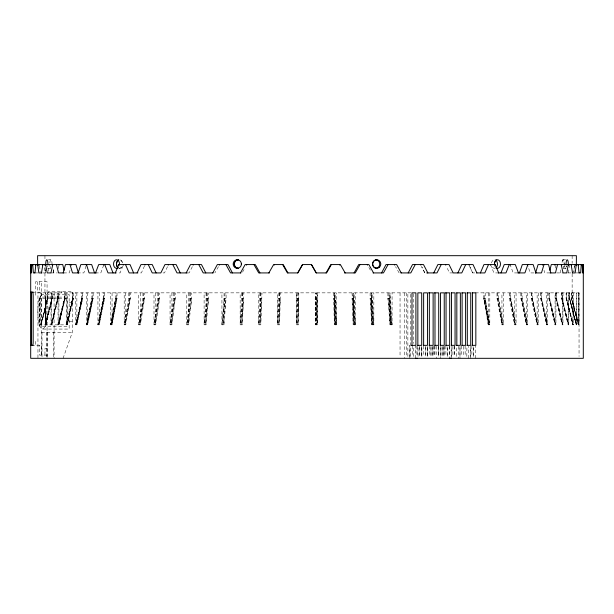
<?xml version="1.0" encoding="UTF-8"?>
<svg xmlns="http://www.w3.org/2000/svg" width="614" height="614" viewBox="0 0 614 614"><rect width="100%" height="100%" fill="white"/><g stroke="black" fill="none" stroke-linecap="round" stroke-linejoin="round"><path stroke-width="0.46" stroke-dasharray="3.07 2.3" d="M46.073 324.929L46.073 298.657C42.197 288.473 37.684 300.33 38.168 305.189A16.847 3.93 -90 0 0 38.168 318.405C38.935 321.859 38.536 327.515 42.45 329.066L69.152 329.066L69.152 294.528L42.45 294.528M317.553 292.855L317.553 324.837L315.435 324.837L316.256 292.855L316.494 324.837L315.189 292.855M333.655 292.855L335.436 324.837L334.714 292.855L334.377 324.837L336.495 324.837L336.495 292.855M351.991 292.855L354.24 324.837L353.042 292.855L353.188 324.837L355.283 324.837L355.283 292.855M370.112 292.855L370.112 298.274L372.813 324.837L371.14 292.855L371.777 324.837L373.842 324.837L373.842 292.855M387.918 292.855L387.918 298.274L391.064 324.837L388.931 292.855L390.051 324.837L392.07 324.837L392.07 292.855M407.865 356.419L407.865 292.855M409.83 358.315L409.837 345.352L409.822 356.465M410.267 356.412L410.267 292.855M413.744 356.465L413.744 346.273M415.701 358.315L415.701 346.273M418.019 356.412L418.019 345.981M421.849 356.412L421.849 345.981M427.513 356.412L427.513 345.981M440.476 356.412L440.476 345.981L440.476 358.315M451.167 358.315L451.167 346.273M451.229 356.412L451.229 345.981M456.509 356.412L456.509 345.981M459.978 356.412L459.978 345.981M466.817 356.412L466.909 346.273M468.605 358.315L468.605 346.273M470.224 356.419L470.232 345.981M470.293 358.315L470.293 346.273M475.359 358.315L475.359 345.981M296.685 292.855L296.447 324.837L298.565 324.837L298.811 292.855M297.744 292.855L297.506 324.837L298.811 298.274L296.685 298.274M335.436 324.837L335.774 292.855M278.226 292.855L277.505 324.837L279.623 324.837L280.345 292.855M279.286 292.855L278.564 324.837L280.345 298.274L278.226 298.274M316.494 324.837L317.315 292.855M259.914 292.855L258.717 324.837L260.812 324.837L262.009 292.855M260.958 292.855L259.76 324.837L262.009 298.274L259.914 298.274M297.744 298.274L296.447 324.837L296.447 292.855M241.832 292.855L240.158 324.837L242.223 324.837L243.888 292.855M242.86 292.855L241.187 324.837L243.888 298.274L241.832 298.274M279.286 298.274L277.505 324.837L277.505 292.855M225.069 292.855L222.936 324.837L226.082 298.274L226.082 292.855M223.949 324.837L226.082 298.274L224.064 298.274L221.93 324.837L223.949 324.837L224.064 292.855M260.958 298.274L258.717 324.837L258.717 292.855M206.695 292.855L206.695 298.274L204.109 324.837L206.081 324.837L208.668 298.274L208.668 292.855M207.678 292.855L207.678 298.274L205.099 324.837L208.668 298.274L206.695 298.274M242.86 298.274L240.158 324.837L240.158 292.855M189.826 292.855L189.826 298.274L186.794 324.837L188.705 324.837L191.729 298.274L191.729 292.855M190.77 292.855L190.77 298.274L187.746 324.837L191.729 298.274L189.826 298.274M225.069 298.274L221.93 324.837L221.93 292.855M173.516 292.855L173.516 298.274L170.063 324.837L171.905 324.837L175.358 298.274L175.358 292.855M174.43 292.855L174.43 298.274L170.984 324.837L175.358 298.274L173.516 298.274M568.457 272.923L569.37 265.969M207.678 298.274L204.109 324.837L204.109 292.855M157.867 292.855L157.867 298.274L153.999 324.837L155.764 324.837L159.625 298.274L159.625 292.855M158.734 292.855L158.734 298.274L154.881 324.837L159.625 298.274L157.867 298.274M190.77 298.274L186.794 324.837L186.794 292.855M117.028 292.855L117.028 298.274L111.318 324.837L115.547 298.274L115.547 292.855M48.406 271.181L49.243 265.969M142.939 292.855L142.939 298.274L138.687 324.837L140.36 324.837L144.612 298.274L144.612 292.855M143.76 292.855L143.76 298.274L139.524 324.837L144.612 298.274L142.939 298.274M174.43 298.274L170.063 324.837L170.063 292.855M104.587 292.855L104.587 298.274L98.616 324.837L103.221 298.274L103.221 292.855M128.81 292.855L128.81 298.274L124.189 324.837L125.763 324.837L130.391 298.274L130.391 292.855M129.585 292.855L129.585 298.274L124.98 324.837L130.391 298.274L128.81 298.274M158.734 298.274L153.999 324.837L153.999 292.855M93.136 292.855L93.136 298.274L86.919 324.837L91.885 298.274L91.885 292.855M111.318 324.837L116.276 298.274L116.276 292.855M560.244 272.923L561.066 268.579M143.76 298.274L138.687 324.837L138.687 292.855M98.616 324.837L103.889 298.274L103.889 292.855M82.729 292.855L82.729 298.274L76.305 324.837L81.601 298.274L81.601 292.855M129.585 298.274L124.189 324.837L124.189 292.855M73.411 292.855L73.411 298.274L66.811 324.837L72.414 298.274L72.414 292.855M86.919 324.837L92.499 298.274L92.499 292.855M58.276 268.579L59.028 265.102M65.23 292.855L65.23 298.274L58.491 324.837L64.363 298.274L64.363 292.855M58.921 292.855L58.921 324.837L64.785 298.274L64.785 292.855M76.305 324.837L82.146 298.274L82.146 292.855M51.737 292.855L51.737 324.837L57.846 298.274L57.846 292.855M66.312 292.855L66.312 324.837L72.414 298.274L73.411 298.274L67.31 324.837L39.35 324.929L39.35 298.657L67.026 298.657M66.811 324.837L72.897 298.274L72.897 292.855M58.491 324.837L64.785 298.274L58.054 324.837L58.054 292.855M45.797 292.855L45.797 324.837L52.129 298.274L52.129 292.855M58.054 324.837L64.363 298.274L65.23 298.274L58.921 324.837M57.846 298.274L51.376 324.837L57.501 298.274L57.501 292.855M51.737 324.837L58.23 298.274L58.23 292.855M41.138 292.855L41.138 324.837L47.654 298.274L47.654 292.855M66.312 324.837L72.897 298.274L67.31 324.837L67.31 292.855M52.129 298.274L45.505 324.837L51.852 298.274L51.852 292.855M45.797 324.837L52.443 298.274L52.443 292.855M47.654 298.274L40.915 324.837L47.447 298.274L47.447 292.855M41.138 324.837L47.892 298.274L47.892 292.855M69.988 270.313L69.282 272.923L63.188 272.923M86.052 265.969L83.834 272.923L78.108 272.923M63.065 358.315L72.345 332.251L72.345 291.335L48.606 291.335L48.606 292.855M103.689 265.102L100.826 272.923L95.538 272.923M122.923 265.969L120.083 272.923L115.286 272.923M144.49 265.969L141.381 272.923L137.989 272.923M167.507 266.668L164.498 272.923L160.845 272.923M192.359 266.668L189.173 272.923L187.669 272.923M218.469 266.668L214.862 272.923M242.545 272.14L245.116 267.451M42.45 329.066C47.078 327.07 47.217 320.585 48.069 316.264A16.225 5.679 90 0 0 48.069 307.322L45.758 297.92L45.85 325.497L45.344 326.487L45.344 297.107M48.445 259.791L50.931 259.791M563.069 259.791L565.555 259.791M47.616 268.287L50.931 268.287M563.069 268.287L566.384 268.287M35.704 272.923L37.761 272.923M42.665 272.923L46.787 272.923M50.939 272.923L57.34 272.923M399.138 272.923L395.539 266.668M424.827 272.923L421.641 266.668L424.827 272.923L427.843 272.923M452.925 272.923L449.502 272.923L446.501 266.668M472.619 272.923L469.127 265.102L472.619 272.923L476.863 272.923M498.714 272.923L493.917 272.923L490.724 265.102M517.579 272.923L513.174 272.923L510.311 265.102M533.98 272.923L530.166 272.923L527.948 265.969M549.944 272.923L544.718 272.923L544.019 270.313M556.66 272.923L563.061 272.923M567.766 272.923L571.335 272.923M575.709 272.923L578.296 272.923M31.59 292.187L41.752 292.187L41.752 281.749M411.042 292.855L37.953 292.855L37.953 358.315M475.359 292.855L579.048 292.855L579.048 356.419M47.892 298.274L47.447 298.274L40.693 324.837L40.693 292.855M52.443 298.274L51.852 298.274L45.213 324.837L45.213 292.855M58.23 298.274L57.501 298.274L51.008 324.837L51.008 292.855M496.979 298.274L498.453 298.274L503.419 324.837L501.945 324.837L496.979 298.274L496.979 292.855M509.413 298.274L510.779 298.274L516.067 324.837L514.701 324.837L509.413 298.274L509.413 292.855M520.864 298.274L522.115 298.274L527.702 324.837L526.451 324.837L520.864 298.274L520.864 292.855M531.271 298.274L532.399 298.274L538.255 324.837L537.135 324.837L531.271 298.274L531.271 292.855M540.589 298.274L541.586 298.274L547.688 324.837L546.69 324.837L540.589 298.274L540.589 292.855M548.77 298.274L549.637 298.274L555.946 324.837L555.079 324.837L548.77 298.274L548.77 292.855M555.77 298.274L556.499 298.274L562.992 324.837L562.263 324.837L555.77 298.274L555.77 292.855M561.557 298.274L562.148 298.274L568.787 324.837L568.203 324.837L561.557 298.274L561.557 292.855M566.108 298.274L566.553 298.274L573.307 324.837L572.862 324.837L566.108 298.274L566.108 292.855M579.033 292.855L579.033 324.837L572.125 298.274L572.125 292.855M69.152 302.234L72.345 302.234M69.152 321.36L72.345 321.36M571.404 292.855L571.404 298.274L578.442 324.837L578.442 292.855M41.514 332.251L72.345 332.251M31.475 345.352L41.752 345.352L41.752 355.122M47.071 348.483L44.945 348.483L44.945 355.122M47.071 355.122L39.603 355.122L39.603 345.352M368.884 267.451L371.455 272.14M569.692 292.855L569.692 298.274L576.385 324.837L569.393 298.274L569.393 292.855M578.365 324.837L571.404 298.274L578.365 324.837L571.496 298.274L571.55 292.855M576.385 324.837L569.562 298.274L569.562 292.855M566.346 292.855L566.346 298.274L573.085 324.837L566.553 298.274L566.553 292.855M561.871 292.855L561.871 298.274L568.495 324.837L562.148 298.274L562.148 292.855M566.346 298.274L572.862 324.837L572.862 292.855M556.154 292.855L556.154 298.274L562.624 324.837L556.499 298.274L556.499 292.855M561.871 298.274L568.203 324.837L568.203 292.855M549.215 292.855L549.215 298.274L555.509 324.837L549.637 298.274L549.637 292.855M556.154 298.274L562.263 324.837L562.263 292.855M541.103 292.855L541.103 298.274L547.189 324.837L541.586 298.274L541.586 292.855M549.215 298.274L555.079 324.837L555.079 292.855M531.854 292.855L531.854 298.274L537.695 324.837L532.399 298.274L532.399 292.855M554.972 265.102L555.724 268.579M541.103 298.274L546.69 324.837L546.69 292.855M521.501 292.855L521.501 298.274L527.081 324.837L522.115 298.274L522.115 292.855M485.19 292.855L485.19 298.274L489.02 324.837L483.609 298.274L483.609 292.855M531.854 298.274L537.135 324.837L537.135 292.855M510.111 292.855L510.111 298.274L515.384 324.837L510.779 298.274L510.779 292.855M521.501 298.274L526.451 324.837L526.451 292.855M497.724 292.855L497.724 298.274L502.682 324.837L498.453 298.274L498.453 292.855M510.111 298.274L514.701 324.837L514.701 292.855M489.02 324.837L484.415 298.274L484.415 292.855M564.757 265.969L565.594 271.181M497.724 298.274L501.945 324.837L501.945 292.855M388.931 298.274L392.07 324.837L389.936 292.855M371.14 298.274L373.842 324.837L372.168 292.855M353.042 298.274L355.283 324.837L354.086 292.855M39.687 265.969L40.125 272.056M334.714 298.274L336.495 324.837L335.774 298.274L333.655 298.274L334.377 324.837L334.377 292.855M316.256 298.274L317.553 324.837L317.315 298.274L315.189 298.274L315.435 324.837L315.435 292.855M391.064 324.837L389.936 298.274L387.918 298.274L390.051 324.837L390.051 292.855M372.813 324.837L372.168 298.274L370.112 298.274L371.777 324.837L371.777 292.855M354.24 324.837L354.086 298.274L351.991 298.274L353.188 324.837L353.188 292.855M473.693 356.465L473.686 346.273L473.701 356.465M578.296 292.855L578.296 324.837M576.531 292.855L576.531 324.837L569.393 298.274L576.239 324.837L576.239 292.855M573.307 292.855L573.307 324.837M572.141 255.685L572.141 263.306M572.141 273.79L572.141 298.274M568.787 292.855L568.787 324.837M562.992 292.855L562.992 324.837M555.946 292.855L555.946 324.837M547.688 292.855L547.688 324.837M538.255 292.855L538.255 324.837M527.702 292.855L527.702 324.837M516.067 292.855L516.067 324.837M503.419 292.855L503.419 324.837M489.811 292.855L489.811 324.837L488.237 324.837L483.609 298.274L485.19 298.274L489.811 324.837L484.415 298.274L488.237 324.837L488.237 292.855M471.867 345.981L471.867 356.419M465.12 345.981L465.174 356.465M463.44 346.273L463.44 356.465M461.705 345.981L461.705 356.412M459.978 346.273L459.978 358.315M458.228 346.273L458.228 358.315M454.767 345.981L454.767 356.412M454.69 346.273L454.69 356.465M452.917 346.273L452.917 356.465M449.463 345.981L449.463 358.315M449.348 346.273L449.348 356.465M445.894 345.981L445.894 356.412M444.083 345.981L444.083 356.412M438.419 346.273L438.419 356.465M436.577 346.273L436.577 358.315M434.965 345.981L434.965 356.412M434.72 346.273L434.72 356.465M433.123 345.981L433.123 356.412M429.393 345.981L429.393 356.412M423.76 345.981L423.76 356.412M417.65 346.273L417.65 356.465M416.1 345.981L416.1 356.412M413.744 293.807L413.744 343.441M412.217 345.981L412.217 356.412M406.322 292.855L406.338 356.419M404.373 292.855L404.373 358.315M400.044 292.855L400.044 356.419M298.565 292.855L298.565 324.837M279.623 292.855L279.623 324.837M260.812 292.855L260.812 324.837M242.223 292.855L242.223 324.837M206.081 292.855L206.081 324.837M188.705 292.855L188.705 324.837M171.905 292.855L171.905 324.837M155.764 292.855L155.764 324.837M140.36 292.855L140.36 324.837M125.763 292.855L125.763 324.837M112.055 292.855L112.055 324.837L110.581 324.837L110.581 292.855M99.299 292.855L99.299 324.837L97.933 324.837L97.933 292.855M87.549 292.855L87.549 324.837L86.298 324.837L86.298 292.855M76.865 292.855L76.865 324.837L75.745 324.837L75.745 292.855M61.523 291.335L61.523 292.855M54.086 292.855L54.086 358.315M53.272 332.251L53.272 358.315M47.255 332.251L47.255 356.45M47.071 357.356L47.071 281.749L35.62 281.749L35.62 292.187M46.603 332.251L46.603 358.315M44.945 255.685L44.945 260.344M44.945 267.788L44.945 292.855M42.005 332.251L42.005 358.315M41.514 292.855L41.514 356.45M39.603 281.749L39.603 292.187M39.511 298.097L39.511 325.497M37.769 281.749L37.769 292.187M35.351 292.187L35.351 296.171M35.351 341.361L35.351 345.352M50.647 268.141A4.252 1.098 90 0 1 49.98 266.161M49.872 262.938A4.252 1.098 90 0 1 51.077 259.822A4.252 1.098 90 0 1 52.029 264.035M47.769 266.161A4.252 1.136 -90 0 1 47.593 267.044M495.229 268.141A4.252 3.009 -90 0 1 491.852 266.161M491.553 262.938A4.252 3.009 -90 0 1 494.454 259.791M495.344 267.044A4.252 3.032 90 0 1 494.861 266.161M419.569 346.273L419.569 356.465L419.569 346.273M421.488 346.273L421.488 356.465L421.488 346.273M425.318 346.273L425.318 356.465L425.318 346.273M427.214 346.273L427.214 356.465L427.214 346.273M430.974 346.273L430.974 356.465L430.974 346.273M432.855 346.273L432.855 356.465L432.855 346.273M438.649 345.981L438.649 356.412L438.649 345.981M442.103 346.273L442.095 356.458L442.103 346.273M443.93 346.273L443.914 356.458L443.93 346.273M574.313 265.969L573.875 272.056L574.32 265.969M116.276 298.274L112.055 324.837L117.028 298.274L115.547 298.274L110.581 324.837L116.276 298.274M103.889 298.274L99.299 324.837L104.587 298.274L103.221 298.274L97.933 324.837L103.889 298.274M92.499 298.274L87.549 324.837L93.136 298.274L91.885 298.274L86.298 324.837L92.499 298.274M82.146 298.274L76.865 324.837L82.729 298.274L81.601 298.274L75.745 324.837L82.146 298.274M67.026 297.107L39.895 297.107L39.895 326.487L67.026 326.487L67.026 297.107M53.756 272.923L52.934 268.579L53.756 272.923M45.543 272.923L44.853 267.712L45.543 272.923M447.537 356.465L447.537 346.273L447.537 356.465M122.447 262.938A4.252 3.009 -90 0 0 119.546 259.791A4.252 3.009 90 0 1 122.447 262.938M118.771 268.141A4.252 3.009 -90 0 0 122.148 266.161A4.252 3.009 90 0 1 118.771 268.141M563.215 259.822A4.252 1.098 -90 0 0 562.002 262.938A4.252 1.098 90 0 1 563.215 259.822A4.252 1.098 -90 0 1 564.166 264.035A4.252 1.098 90 0 0 563.215 259.822M563.353 268.141A4.252 1.098 -90 0 0 564.02 266.161A4.252 1.098 90 0 1 563.353 268.141M566.231 266.161A4.252 1.136 -90 0 0 566.407 267.044A4.252 1.136 90 0 1 566.231 266.161"/><path stroke-width="0.92" d="M576.392 264.573L576.354 265.102L576.392 255.685L37.607 255.685L37.646 265.102L37.646 264.573M582.249 265.102L582.218 264.573L582.602 272.923L583.131 272.923L583.3 264.573L583.3 358.315L30.7 358.315L30.7 264.573L52.19 264.573L52.282 265.102M583.254 265.102L583.262 264.573L561.81 264.573L561.71 265.102M31.751 265.102L31.782 264.573L31.398 272.923L30.869 272.923L30.738 264.573L30.738 265.102M38.636 265.102L38.659 264.573M581.243 265.102L581.274 264.573L580.652 272.923L578.941 272.923M574.382 265.102L574.42 264.573M42.566 265.102L42.619 264.573M34.952 272.923L35.835 264.573L35.773 265.102M576.216 265.102L576.285 264.573L575.164 272.923L572.294 272.923M569.485 265.102L569.554 264.573M49.381 265.102L49.465 264.573M41.491 272.923L42.865 264.573M568.341 264.573L566.737 272.923L563.03 272.923L561.211 264.573L551.28 264.573L549.891 270.313M59.028 265.102L59.144 264.573M557.543 264.573L555.47 272.923L550.144 272.923M71.385 265.102L71.531 264.573M63.188 272.923L65.491 264.573L75.936 264.573L78.385 272.923M535.615 272.923L538.064 264.573L548.502 264.573L550.812 272.923M543.989 264.573L541.479 272.923L535.454 272.923M96.183 272.923L89.084 272.923L86.497 264.573M78.108 272.923L80.848 264.573L91.678 264.573L94.533 272.923M519.467 272.923L522.322 264.573L533.152 264.573L535.892 272.923M517.825 272.923L524.916 272.923L527.848 264.573M103.689 265.102L103.889 264.573M95.538 272.923L98.677 264.573L109.776 264.573L113.007 272.923M500.993 272.923L504.224 264.573L515.323 264.573L518.462 272.923M509.282 264.573L505.967 272.923L498.315 272.923M123.276 265.102L123.498 264.573M115.286 272.923L118.794 264.573L130.038 264.573L133.614 272.923M118.563 265.102L118.794 264.573M480.386 272.923L483.962 264.573L495.206 264.573L498.714 272.923M488.498 264.573L484.837 272.923L476.533 272.923M144.881 265.102L145.119 264.573M137.137 272.923L140.967 264.573L152.241 264.573L156.109 272.923M457.89 272.923L461.759 264.573L473.033 264.573L476.863 272.923M465.727 264.573L461.759 272.923L453.155 272.923L449.041 264.573L437.866 264.573L433.737 272.923M168.259 265.102L168.512 264.573M441.22 264.573L436.984 272.923L426.776 272.923M193.149 265.102L193.425 264.573M408.195 272.923L412.531 264.573L423.491 264.573L427.843 272.923M186.157 272.923L190.509 264.573L201.469 264.573L205.805 272.923M219.298 265.102L219.582 264.573M415.241 264.573L410.789 272.923L400.896 272.923M381.54 272.923L386.045 264.573L396.659 264.573L401.211 272.923M212.789 272.923L217.333 264.573L227.955 264.573L232.46 272.923M246.398 265.102L246.69 264.573M388.079 264.573L383.451 272.923L373.082 272.923M354.071 272.923L358.699 264.573L368.853 264.573L373.542 272.923M274.166 265.102L274.466 264.573M326.088 272.923L330.777 264.573L340.371 264.573L345.152 272.923M240.458 272.923L245.147 264.573L255.301 264.573L259.929 272.923M298.335 272.14L302.595 264.573M360.019 264.573L355.283 272.923L344.492 272.923M268.848 272.923L273.629 264.573L283.223 264.573L287.912 272.923M331.383 264.573L326.579 272.923L316.103 272.923M297.667 272.923L302.487 264.573L311.513 264.573L316.333 272.923M32.672 345.352L33.026 344.185A3.968 0.522 90 0 0 33.179 341.361L33.179 296.171A3.968 0.522 -90 0 0 33.026 293.354L32.672 292.187M35.059 272.923L33.348 272.923L32.726 264.573L32.757 265.102M41.706 272.923L38.835 272.923L37.715 264.573L37.784 265.102M63.856 272.923L58.53 272.923L56.465 264.573M78.546 272.923L72.521 272.923L70.011 264.573M115.685 272.923L108.033 272.923L104.718 264.573M137.467 272.923L129.163 272.923L125.502 264.573M187.224 272.923L177.016 272.923L172.78 264.573M213.104 272.923L203.211 272.923L198.759 264.573M240.918 272.923L230.549 272.923L225.929 264.573M269.508 272.923L258.717 272.923L253.981 264.573M297.897 272.923L287.421 272.923L282.617 264.573M30.7 292.187L33.348 292.187M428.449 292.855L433.123 292.855L433.123 345.352L429.094 345.352M434.052 292.855L438.711 292.855L438.711 345.352L434.72 345.352M445.02 292.855L449.686 292.855L449.686 345.352L445.733 345.352M451.328 292.855L455.058 292.855L455.058 345.352L451.167 345.352M456.632 292.855L460.362 292.855L460.362 345.352L456.455 345.352M461.851 292.855L465.596 292.855L465.596 345.352L461.713 345.352M467.001 292.855L470.746 292.855L470.746 345.352L466.909 345.352M472.105 292.855L475.835 292.855L475.835 345.352L471.989 345.352M30.7 345.352L33.348 345.352M411.403 345.352L415.901 345.352L415.901 292.855L411.986 292.855L411.986 345.352M417.65 345.352L421.711 345.352L421.711 292.855L417.85 292.855L417.85 345.352M423.399 345.352L427.451 345.352L427.451 292.855L423.637 292.855L423.637 345.352M440.261 345.352L444.237 345.352L444.237 292.855L440.514 292.855L440.56 345.352M415.701 358.315L417.65 358.315M449.348 358.315L451.167 358.315M311.405 264.573L315.665 272.14M339.534 264.573L339.834 265.102M367.31 264.573L367.602 265.102M394.418 264.573L394.702 265.102M420.575 264.573L420.851 265.102M180.263 272.923L176.134 264.573L164.959 264.573L160.845 272.923L152.241 272.923L148.273 264.573M445.488 264.573L445.749 265.102M468.881 264.573L469.127 265.102M495.206 264.573L495.437 265.102M490.502 264.573L490.724 265.102M510.111 264.573L510.311 265.102M86.16 264.573L86.336 265.102M527.495 264.573L527.672 265.102M542.469 264.573L542.615 265.102M64.109 270.313L62.728 264.573L52.789 264.573L50.939 272.923L47.263 272.923L45.659 264.573M554.856 264.573L554.979 265.102M571.135 264.573L572.509 272.923M564.527 264.573L564.619 265.102M578.227 265.102L578.158 264.573L579.048 272.923M44.446 264.573L44.515 265.102M571.381 264.573L571.442 265.102M39.58 264.573L39.618 265.102M575.333 264.573L575.364 265.102M472.45 292.855L472.45 345.352M467.315 292.855L467.315 345.352M462.112 292.855L462.112 345.352M456.831 292.855L456.831 345.352M451.482 292.855L451.482 345.352M446.056 292.855L446.056 345.352M434.988 292.855L434.988 345.352M429.347 292.855L429.347 345.352M31.475 292.187L31.475 345.352M31.322 292.187L31.322 345.352M119.438 265.141A4.252 3.032 -90 0 0 116.514 259.791A4.252 2.978 90 0 0 113.529 264.035A4.252 2.978 90 0 0 116.514 268.287A4.252 3.032 -90 0 0 118.026 267.719A4.252 3.009 90 0 1 116.568 263.483A4.252 3.009 -90 0 1 118.771 259.929A4.252 3.009 90 0 0 116.568 263.483A4.252 3.009 -90 0 0 118.041 267.719M47.884 265.141A4.252 1.136 -90 0 0 46.787 259.791A4.252 1.067 90 0 0 45.758 265.141M566.116 265.141A4.252 1.136 90 0 1 567.213 259.791A4.252 1.136 90 0 1 568.311 265.141M496.703 259.929A4.252 3.032 -90 0 0 494.562 265.141A4.252 3.032 90 0 1 497.486 259.791A4.252 2.978 -90 0 1 500.471 264.035A4.252 2.978 -90 0 1 497.486 268.287A4.252 3.032 90 0 1 495.974 267.719A4.252 3.009 -90 0 0 497.432 263.483A4.252 3.009 -90 0 0 495.229 259.929M375.614 259.791A4.252 4.106 -90 0 1 379.721 264.035A4.252 4.106 -90 0 1 375.614 268.287M376.727 268.287A4.252 4.114 90 0 1 372.606 264.035A4.252 4.114 90 0 1 376.727 259.791M241.394 264.035A4.252 4.114 -90 0 0 237.273 259.791A4.252 4.098 90 0 0 233.182 264.035A4.252 4.098 90 0 0 237.273 268.287A4.252 4.114 -90 0 0 241.394 264.035M234.279 264.035A4.252 4.106 -90 0 0 238.386 268.287A4.252 4.106 90 0 1 234.279 264.035A4.252 4.106 90 0 1 238.386 259.791A4.252 4.106 -90 0 0 234.279 264.035M379.621 267.044A4.252 4.098 -90 0 0 377.787 259.929A4.252 4.098 -90 0 0 372.767 265.141A4.252 4.098 -90 0 0 379.621 267.044"/></g></svg>
